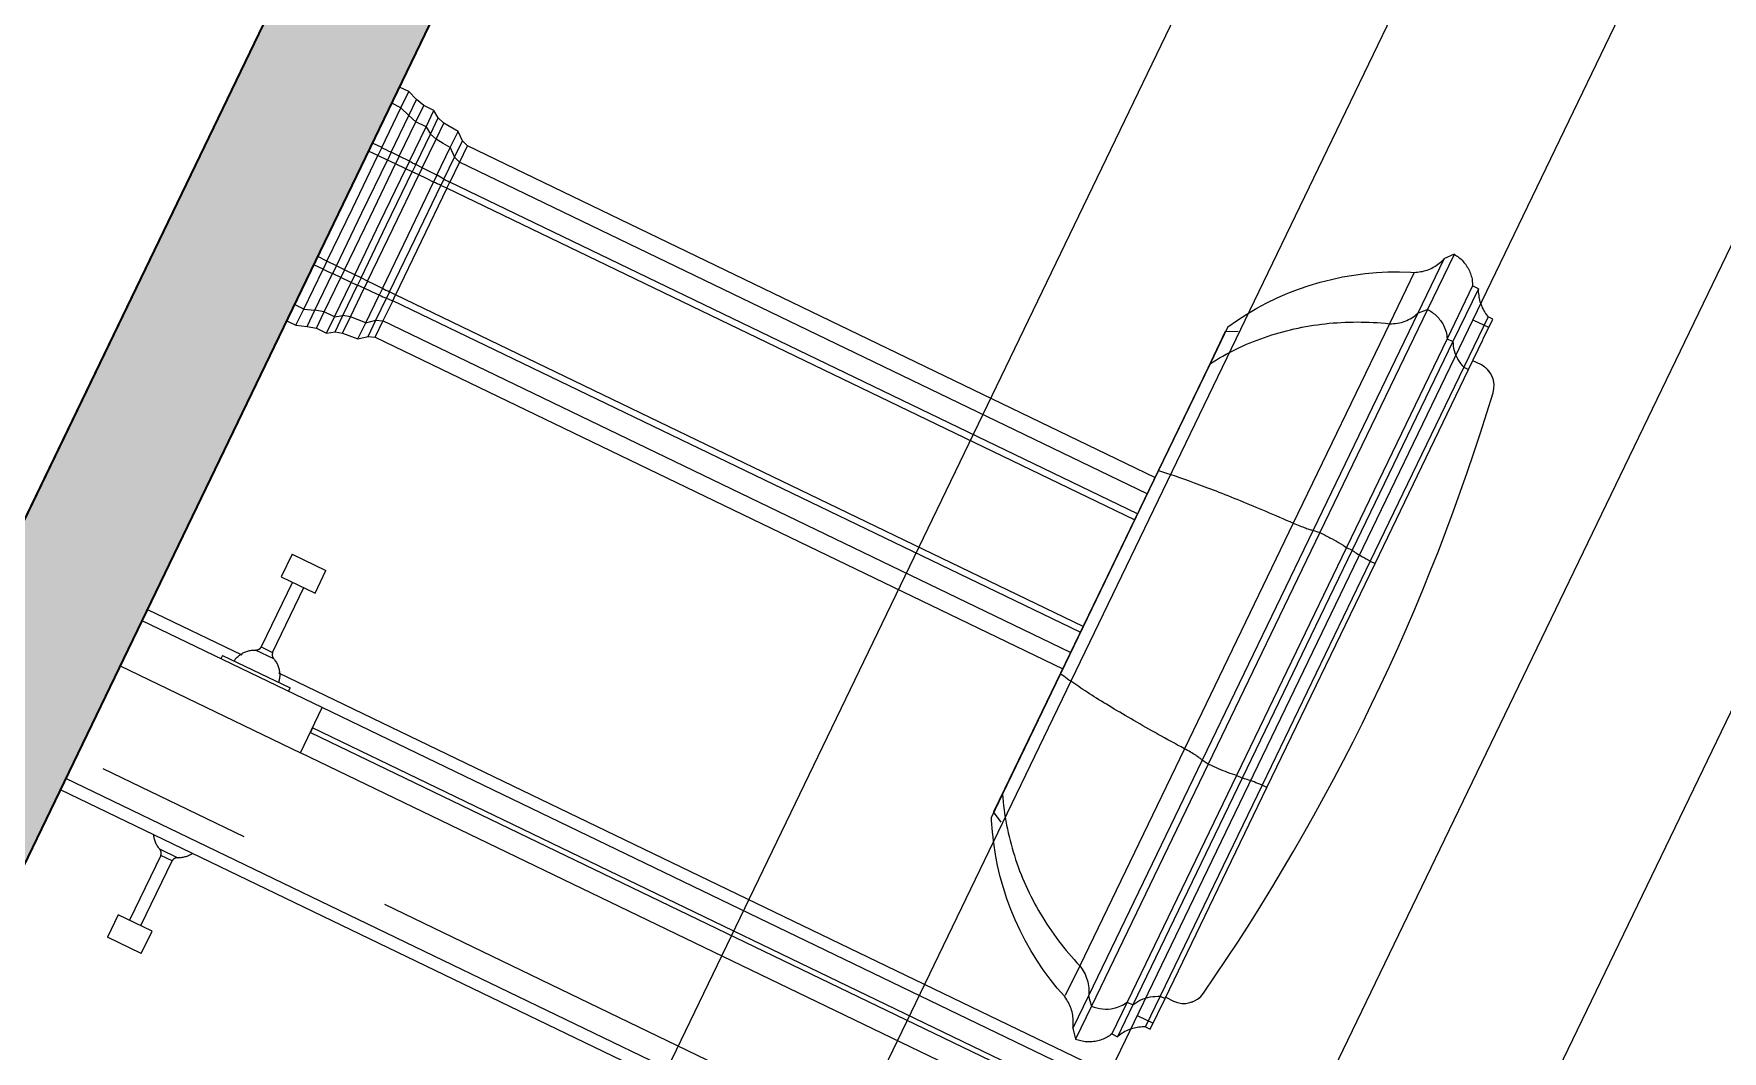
# Model space of a CAD drawing. Header units: millimetres. Extents: x 1373 to 40779, y 1939 to 6439.
# Drawn here: x 4721.5 to 4755.24, y 4562.54 to 4582.88 of the extents above; entities that cross this region are included whole.
import ezdxf

# ---------------------------------------------------------------- set-up
doc = ezdxf.new("R2010")
doc.units = ezdxf.units.MM
doc.linetypes.add('IMPORT-CENTER2', pattern=[112.5, 75, -12.5, 12.5, -12.5])
for name, color, linetype, lineweight in [('A-AREA-IDEN', 2, 'Continuous', 18), ('A-DETL', 6, 'Continuous', 30), ('A-DETL-GENF', 92, 'Continuous', 18), ('A-DOOR', 31, 'Continuous', 18), ('A-DOOR-FRAM', 31, 'Continuous', 18), ('A-FLOR-FNSH', 192, 'Continuous', 35), ('HESAPLAMALAR', 2, 'Continuous', 30), ('P-SANR-FIXT', 6, 'Continuous', 18), ('S-GRID', 252, 'IMPORT-CENTER2', 5), ('YAZI', 2, 'Continuous', 18)]:
    doc.layers.add(name, color=color, linetype=linetype, lineweight=lineweight)

# ---------------------------------------------------------------- blocks, each defined once
blk = doc.blocks.new('_MB_KAPI_CAMLI_B - _m_kapı_100_camlı-1990218-Schnitt 1')
at = {"layer": 'A-DOOR'}
for p, q in [((637.45, 500), (637.45, 501.22)), ((638.95, 500.7), (637.45, 500.7)), ((637.45, 498.78), (637.45, 500)), ((637.45, 499.3), (638.95, 499.3)), ((638.18, 409.19), (638.18, 410.81)), ((644.35, 410.5), (638.6, 410.5)), ((638.6, 410.5), (638.6, 409.5)), ((646.35, 411.5), (644.35, 411.5)), ((644.35, 411.5), (644.35, 408.5)), ((646.35, 411.5), (646.35, 408.5)), ((638.18, 409.19), (638.18, 409.6)), ((638.6, 409.5), (644.35, 409.5)), ((644.35, 408.5), (646.35, 408.5))]:
    blk.add_line(p, q, dxfattribs=at)
at = {"layer": 'A-DOOR', "flags": 128}
for points in [[(639.95, 500.7), (639.95, 500.7), (639.95, 500.7), (639.94, 500.7), (639.94, 500.7), (639.93, 500.7), (639.92, 500.7), (639.91, 500.7), (639.9, 500.7), (639.89, 500.7), (639.87, 500.7), (639.86, 500.7), (639.84, 500.7), (639.82, 500.7), (639.8, 500.7), (639.78, 500.7), (639.75, 500.7), (639.73, 500.7), (639.7, 500.7), (639.68, 500.7), (639.65, 500.7), (639.62, 500.7), (639.59, 500.7), (639.56, 500.7), (639.52, 500.7), (639.49, 500.7), (639.46, 500.7), (639.42, 500.7), (639.39, 500.7), (639.35, 500.7), (639.31, 500.7), (639.28, 500.7), (639.24, 500.7), (639.2, 500.7), (639.16, 500.7), (639.12, 500.7), (639.08, 500.7), (639.04, 500.7), (639, 500.7), (638.96, 500.7), (638.95, 500.7)], [(638.95, 499.3), (638.99, 499.3), (639.03, 499.3), (639.07, 499.3), (639.11, 499.3), (639.15, 499.3), (639.19, 499.3), (639.23, 499.3), (639.27, 499.3), (639.3, 499.3), (639.34, 499.3), (639.38, 499.3), (639.41, 499.3), (639.45, 499.3), (639.48, 499.3), (639.52, 499.3), (639.55, 499.3), (639.58, 499.3), (639.61, 499.3), (639.64, 499.3), (639.67, 499.3), (639.7, 499.3), (639.72, 499.3), (639.75, 499.3), (639.77, 499.3), (639.79, 499.3), (639.81, 499.3), (639.83, 499.3), (639.85, 499.3), (639.87, 499.3), (639.88, 499.3), (639.9, 499.3), (639.91, 499.3), (639.92, 499.3), (639.93, 499.3), (639.94, 499.3), (639.94, 499.3), (639.95, 499.3), (639.95, 499.3), (639.95, 499.3)], [(637.33, 411.74), (637.4, 411.7), (637.47, 411.66), (637.53, 411.62), (637.59, 411.57), (637.66, 411.52), (637.72, 411.46), (637.77, 411.41), (637.83, 411.35), (637.88, 411.29), (637.93, 411.23), (637.98, 411.16), (638.02, 411.1), (638.07, 411.03), (638.11, 410.96), (638.14, 410.89), (638.18, 410.82), (638.18, 410.81)], [(638.18, 410.81), (638.19, 410.79), (638.2, 410.77), (638.21, 410.75), (638.22, 410.73), (638.23, 410.72), (638.25, 410.7), (638.26, 410.68), (638.27, 410.67), (638.29, 410.65), (638.3, 410.64), (638.32, 410.62), (638.33, 410.61), (638.35, 410.6), (638.37, 410.59), (638.38, 410.57), (638.4, 410.56), (638.42, 410.55), (638.44, 410.54), (638.46, 410.54), (638.48, 410.53), (638.5, 410.52), (638.52, 410.52), (638.54, 410.51), (638.56, 410.51), (638.58, 410.5), (638.6, 410.5), (638.6, 410.5)], [(638.18, 409.19), (638.15, 409.12), (638.11, 409.05), (638.07, 408.98), (638.03, 408.91), (637.99, 408.85), (637.94, 408.78), (637.89, 408.72), (637.84, 408.66), (637.78, 408.6), (637.72, 408.54), (637.66, 408.49), (637.6, 408.44), (637.54, 408.39), (637.47, 408.34), (637.41, 408.3), (637.34, 408.26)], [(638.6, 409.5), (638.58, 409.5), (638.56, 409.49), (638.54, 409.49), (638.52, 409.48), (638.5, 409.48), (638.48, 409.47), (638.46, 409.46), (638.44, 409.46), (638.42, 409.45), (638.4, 409.44), (638.39, 409.43), (638.37, 409.42), (638.35, 409.4), (638.33, 409.39), (638.32, 409.38), (638.3, 409.36), (638.29, 409.35), (638.27, 409.33), (638.26, 409.32), (638.25, 409.3), (638.23, 409.29), (638.22, 409.27), (638.21, 409.25), (638.2, 409.23), (638.19, 409.21), (638.18, 409.2), (638.18, 409.19)]]:
    blk.add_lwpolyline(points, dxfattribs=at)
at = {"layer": 'A-DOOR'}
for start, end in [(60, 105), (0, 30), (330, 0), (255, 300)]:
    blk.add_arc((639.95, 500), 0.7, start, end, dxfattribs=at)
blk = doc.blocks.new('_MB_KAPI_CAMLI_B - _m_kapı_80_camlı-2073803-Schnitt 1')
at = {"layer": 'A-DOOR'}
for p, q in [((622.35, 596), (622.35, 416)), ((624.15, 596), (624.15, 416)), ((624.55, 416), (624.55, 596)), ((626.35, 596), (626.35, 416)), ((626.35, 416), (622.35, 416)), ((622.35, 416), (622.35, 400)), ((624.15, 416), (624.55, 416)), ((626.35, 400), (626.35, 416)), ((622.35, 413), (622.05, 413)), ((622.05, 407), (622.05, 413)), ((614.35, 411.5), (612.35, 411.5)), ((612.35, 408.5), (612.35, 411.5)), ((614.35, 408.5), (614.35, 411.5)), ((620.1, 410.5), (614.35, 410.5)), ((620.1, 409.5), (620.1, 410.5)), ((620.52, 410.81), (620.52, 409.19)), ((614.35, 409.5), (620.1, 409.5)), ((612.35, 408.5), (614.35, 408.5)), ((622.05, 407), (622.35, 407)), ((622.35, 400), (626.35, 400))]:
    blk.add_line(p, q, dxfattribs=at)
at = {"layer": 'A-DOOR', "flags": 128}
for points in [[(620.52, 410.81), (620.55, 410.88), (620.59, 410.95), (620.63, 411.02), (620.67, 411.09), (620.72, 411.15), (620.76, 411.22), (620.81, 411.28), (620.87, 411.34), (620.92, 411.4), (620.98, 411.46), (621.04, 411.51), (621.1, 411.56), (621.16, 411.61), (621.23, 411.66), (621.3, 411.7), (621.36, 411.74), (621.43, 411.78), (621.51, 411.81), (621.58, 411.85), (621.65, 411.87), (621.73, 411.9), (621.81, 411.92), (621.88, 411.94), (621.96, 411.96), (622.04, 411.98), (622.05, 411.98)], [(620.1, 410.5), (620.12, 410.5), (620.14, 410.51), (620.16, 410.51), (620.18, 410.52), (620.2, 410.52), (620.22, 410.53), (620.24, 410.54), (620.26, 410.54), (620.28, 410.55), (620.3, 410.56), (620.32, 410.57), (620.34, 410.58), (620.35, 410.6), (620.37, 410.61), (620.38, 410.62), (620.4, 410.64), (620.42, 410.65), (620.43, 410.67), (620.44, 410.68), (620.46, 410.7), (620.47, 410.71), (620.48, 410.73), (620.49, 410.75), (620.5, 410.77), (620.51, 410.79), (620.52, 410.8), (620.52, 410.81)], [(620.52, 409.19), (620.51, 409.21), (620.5, 409.23), (620.49, 409.25), (620.48, 409.27), (620.47, 409.28), (620.46, 409.3), (620.44, 409.32), (620.43, 409.33), (620.42, 409.35), (620.4, 409.36), (620.39, 409.38), (620.37, 409.39), (620.35, 409.4), (620.34, 409.41), (620.32, 409.43), (620.3, 409.44), (620.28, 409.45), (620.26, 409.46), (620.25, 409.46), (620.23, 409.47), (620.21, 409.48), (620.19, 409.48), (620.17, 409.49), (620.15, 409.49), (620.13, 409.5), (620.1, 409.5), (620.1, 409.5)], [(622.05, 408.02), (621.97, 408.04), (621.89, 408.05), (621.82, 408.07), (621.74, 408.1), (621.66, 408.12), (621.59, 408.15), (621.52, 408.18), (621.44, 408.22), (621.37, 408.26), (621.31, 408.3), (621.24, 408.34), (621.17, 408.38), (621.11, 408.43), (621.05, 408.48), (620.99, 408.54), (620.93, 408.59), (620.87, 408.65), (620.82, 408.71), (620.77, 408.77), (620.72, 408.84), (620.68, 408.9), (620.64, 408.97), (620.6, 409.04), (620.56, 409.11), (620.53, 409.18), (620.52, 409.19)]]:
    blk.add_lwpolyline(points, dxfattribs=at)
at = {"layer": 'A-DOOR-FRAM'}
for p, q in [((637.35, 608.5), (637.35, 400)), ((636.35, 606), (636.35, 400)), ((621.35, 411.64), (621.35, 498.94)), ((621.35, 400), (621.35, 408.38))]:
    blk.add_line(p, q, dxfattribs=at)
blk = doc.blocks.new('A$Cb0e8746a')
at = {"layer": 'YAZI', "linetype": 'Continuous', "lineweight": 0}
for p, q in [((150.05, 156.33), (0.02, 156.33)), ((150.05, 140.15), (0.02, 140.15)), ((150.05, 124.15), (0.02, 124.15)), ((150.05, 107.74), (0.02, 107.74)), ((150.05, 92.15), (0, 92.15))]:
    blk.add_line(p, q, dxfattribs=at)
blk = doc.blocks.new('A$C30a75ea0')
at = {"layer": 'A-DETL-GENF'}
h = blk.add_hatch(dxfattribs=at)
h.set_pattern_fill('ANSI33', color=153, style=0)
h.set_pattern_definition([(45, (-23043.559, -2740.5665), (-4.490128, 4.490128), []), (45, (-23039.069, -2740.5665), (-4.490128, 4.490128), [3.175, -1.5875])])
h.paths.add_polyline_path([(2791.04, 1085.19), (2816.04, 1085.19), (2816.04, 1123.19), (2967.04, 1123.19), (2967.04, 1135.19), (2190.75, 1135.19), (2190.75, 1085.19), (2215.75, 1085.19), (2215.75, 1123.19), (2791.04, 1123.19)])
h.paths.add_polyline_path([(2816.04, 1423.19), (2967.04, 1423.19), (2967.04, 1435.19), (2190.75, 1435.19), (2190.75, 1385.19), (2215.75, 1385.19), (2215.75, 1423.19), (2791.04, 1423.19), (2791.04, 1385.19), (2816.04, 1385.19)])
h.paths.add_polyline_path([(2816.04, 1723.19), (2967.04, 1723.19), (2967.04, 1735.19), (2190.75, 1735.19), (2190.75, 1685.19), (2215.75, 1685.19), (2215.75, 1723.19), (2791.04, 1723.19), (2791.04, 1685.19), (2816.04, 1685.19)])
h.paths.add_polyline_path([(2816.04, 2023.19), (2967.04, 2023.19), (2967.04, 2035.19), (2190.75, 2035.19), (2063.29, 2035.19), (2063.29, 2023.19), (2190.75, 2023.19), (2190.75, 1985.19), (2215.75, 1985.19), (2215.75, 2023.19), (2791.04, 2023.19), (2791.04, 1985.19), (2816.04, 1985.19)])
at = {"layer": 'A-DETL'}
blk.add_lwpolyline([(2190.75, 1435.19), (2967.04, 1435.19), (2967.04, 1423.19), (2816.04, 1423.19), (2816.04, 1385.19), (2791.04, 1385.19), (2791.04, 1423.19), (2215.75, 1423.19), (2215.75, 1385.19), (2190.75, 1385.19), (2190.75, 1435.19)], dxfattribs=at)
at = {"layer": 'A-FLOR-FNSH', "color": 250}
for p, q in [((2952.03, 1435.19), (2205.75, 1435.19)), ((2215.75, 1423.19), (2791.04, 1423.19))]:
    blk.add_line(p, q, dxfattribs=at)
at = {"layer": 'P-SANR-FIXT', "color": 8}
for p, q in [((2293.81, 1522.68), (2293.81, 1521.98)), ((2350.32, 1521.98), (2350.32, 1522.68)), ((2289.96, 1521.26), (2290.02, 1521.38)), ((2290.02, 1521.38), (2290.08, 1521.49)), ((2290.08, 1521.49), (2290.11, 1521.55)), ((2290.11, 1521.98), (2290.11, 1521.55)), ((2291.94, 1521.98), (2290.11, 1521.98)), ((2290.11, 1521.55), (2294.59, 1521.55)), ((2290.87, 1521.98), (2290.87, 1520.67)), ((2294.59, 1521.98), (2291.95, 1521.98)), ((2311.8, 1521.98), (2294.59, 1521.98)), ((2294.59, 1521.55), (2294.59, 1521.98)), ((2294.59, 1521.55), (2311.8, 1521.55)), ((2331.7, 1521.98), (2311.8, 1521.98)), ((2311.8, 1521.55), (2311.8, 1521.98)), ((2311.8, 1521.55), (2331.7, 1521.55)), ((2350.44, 1521.98), (2331.7, 1521.98)), ((2331.7, 1521.98), (2331.7, 1521.55)), ((2331.7, 1521.55), (2350.44, 1521.55)), ((2353.16, 1521.98), (2350.44, 1521.98)), ((2350.44, 1521.55), (2350.44, 1521.98)), ((2350.44, 1521.55), (2353.12, 1521.55)), ((2352.62, 1520.61), (2352.62, 1521.98)), ((2353.13, 1521.55), (2353.16, 1521.55)), ((2353.16, 1521.55), (2353.16, 1521.98)), ((2353.16, 1521.55), (2353.21, 1521.43)), ((2353.21, 1521.43), (2353.27, 1521.32)), ((2353.27, 1521.32), (2353.34, 1521.2)), ((2288.43, 1519.88), (2288.55, 1519.93)), ((2288.55, 1519.93), (2288.67, 1519.99)), ((2288.67, 1519.99), (2288.78, 1520.06)), ((2288.78, 1520.06), (2288.89, 1520.13)), ((2288.89, 1520.13), (2289, 1520.2)), ((2289, 1520.2), (2289.11, 1520.28)), ((2289.11, 1520.28), (2289.21, 1520.36)), ((2289.21, 1520.36), (2289.31, 1520.45)), ((2289.31, 1520.45), (2289.4, 1520.54)), ((2289.4, 1520.54), (2289.49, 1520.63)), ((2289.49, 1520.63), (2289.58, 1520.73)), ((2289.58, 1520.73), (2289.67, 1520.83)), ((2289.67, 1520.83), (2289.75, 1520.93)), ((2289.75, 1520.93), (2289.82, 1521.04)), ((2289.82, 1521.04), (2289.89, 1521.15)), ((2289.89, 1521.15), (2289.96, 1521.26)), ((2353.34, 1521.2), (2353.41, 1521.09)), ((2353.41, 1521.09), (2353.48, 1520.98)), ((2353.48, 1520.98), (2353.56, 1520.88)), ((2353.56, 1520.88), (2353.64, 1520.78)), ((2353.64, 1520.78), (2353.73, 1520.68)), ((2353.73, 1520.68), (2353.82, 1520.58)), ((2353.82, 1520.58), (2353.91, 1520.49)), ((2353.91, 1520.49), (2354.01, 1520.4)), ((2354.01, 1520.4), (2354.11, 1520.32)), ((2354.11, 1520.32), (2354.21, 1520.24)), ((2354.21, 1520.24), (2354.32, 1520.16)), ((2354.32, 1520.16), (2354.43, 1520.09)), ((2354.43, 1520.09), (2354.54, 1520.02)), ((2354.54, 1520.02), (2354.66, 1519.96)), ((2354.66, 1519.96), (2354.77, 1519.9)), ((2287.38, 1518.52), (2287.45, 1518.61)), ((2287.45, 1518.61), (2287.52, 1518.69)), ((2287.52, 1518.69), (2287.6, 1518.78)), ((2287.6, 1518.78), (2287.68, 1518.86)), ((2287.68, 1518.86), (2287.77, 1518.93)), ((2287.77, 1518.93), (2287.85, 1519.01)), ((2287.85, 1519.01), (2287.94, 1519.08)), ((2287.94, 1519.08), (2288.04, 1519.14)), ((2288.04, 1519.14), (2288.13, 1519.2)), ((2288.13, 1519.2), (2288.23, 1519.26)), ((2288.23, 1519.26), (2288.33, 1519.32)), ((2288.33, 1519.32), (2288.43, 1519.37)), ((2288.43, 1519.88), (2288.43, 1519.37)), ((2288.43, 1519.88), (2293.12, 1519.88)), ((2288.43, 1519.37), (2288.43, 1519.37)), ((2288.43, 1519.37), (2293.12, 1519.37)), ((2293.12, 1519.37), (2293.12, 1519.88)), ((2293.12, 1519.88), (2311.65, 1519.88)), ((2293.12, 1519.37), (2311.65, 1519.37)), ((2311.65, 1519.37), (2311.65, 1519.88)), ((2311.65, 1519.88), (2331.88, 1519.88)), ((2311.65, 1519.37), (2331.88, 1519.37)), ((2331.88, 1519.88), (2331.88, 1519.37)), ((2331.88, 1519.88), (2352.01, 1519.88)), ((2331.88, 1519.37), (2352.01, 1519.37)), ((2352.01, 1519.37), (2352.01, 1519.88)), ((2352.01, 1519.88), (2354.83, 1519.88)), ((2352.01, 1519.37), (2354.81, 1519.37)), ((2354.77, 1519.9), (2354.83, 1519.88)), ((2354.83, 1519.37), (2354.83, 1519.88)), ((2354.83, 1519.37), (2354.94, 1519.32)), ((2354.94, 1519.32), (2355.04, 1519.26)), ((2355.04, 1519.26), (2355.13, 1519.2)), ((2355.13, 1519.2), (2355.23, 1519.14)), ((2355.23, 1519.14), (2355.32, 1519.08)), ((2355.32, 1519.08), (2355.41, 1519.01)), ((2355.41, 1519.01), (2355.5, 1518.93)), ((2355.5, 1518.93), (2355.58, 1518.86)), ((2355.58, 1518.86), (2355.66, 1518.78)), ((2355.66, 1518.78), (2355.74, 1518.7)), ((2355.74, 1518.7), (2355.82, 1518.61)), ((2355.82, 1518.61), (2355.89, 1518.52)), ((2286.82, 1517.17), (2286.83, 1517.28)), ((2286.83, 1517.28), (2286.86, 1517.39)), ((2286.86, 1517.39), (2286.88, 1517.5)), ((2286.88, 1517.5), (2286.91, 1517.61)), ((2286.91, 1517.61), (2286.95, 1517.72)), ((2286.95, 1517.72), (2286.99, 1517.83)), ((2286.99, 1517.83), (2287.03, 1517.93)), ((2287.03, 1517.93), (2287.08, 1518.04)), ((2287.08, 1518.04), (2287.13, 1518.14)), ((2287.13, 1518.14), (2287.19, 1518.24)), ((2287.19, 1518.24), (2287.25, 1518.33)), ((2287.25, 1518.33), (2287.31, 1518.43)), ((2287.31, 1518.43), (2287.38, 1518.52)), ((2355.89, 1518.52), (2355.96, 1518.43)), ((2355.96, 1518.43), (2356.02, 1518.33)), ((2356.02, 1518.33), (2356.08, 1518.24)), ((2356.08, 1518.24), (2356.13, 1518.14)), ((2356.13, 1518.14), (2356.19, 1518.04)), ((2356.19, 1518.04), (2356.23, 1517.93)), ((2356.23, 1517.93), (2356.28, 1517.83)), ((2356.28, 1517.83), (2356.32, 1517.72)), ((2356.32, 1517.72), (2356.35, 1517.61)), ((2356.35, 1517.61), (2356.38, 1517.5)), ((2356.38, 1517.5), (2356.41, 1517.39)), ((2356.41, 1517.39), (2356.43, 1517.28)), ((2356.43, 1517.28), (2356.45, 1517.17)), ((2286.79, 1516.94), (2286.8, 1517.06)), ((2286.79, 1516.94), (2287.48, 1516.37)), ((2286.8, 1517.06), (2286.82, 1517.17)), ((2286.8, 1516.94), (2291.68, 1516.94)), ((2287.5, 1516.36), (2287.48, 1516.37)), ((2287.49, 1516.37), (2292.28, 1516.37)), ((2287.63, 1516.32), (2287.5, 1516.36)), ((2287.75, 1516.27), (2287.63, 1516.32)), ((2287.88, 1516.22), (2287.75, 1516.27)), ((2288, 1516.16), (2287.88, 1516.22)), ((2288.11, 1516.1), (2288, 1516.16)), ((2288.23, 1516.03), (2288.11, 1516.1)), ((2288.34, 1515.96), (2288.23, 1516.03)), ((2288.45, 1515.89), (2288.34, 1515.96)), ((2288.56, 1515.81), (2288.45, 1515.89)), ((2291.98, 1516.65), (2291.68, 1516.94)), ((2291.68, 1516.94), (2311.5, 1516.94)), ((2292.28, 1516.37), (2291.98, 1516.65)), ((2292.28, 1516.37), (2311.56, 1516.37)), ((2311.53, 1516.65), (2311.5, 1516.94)), ((2311.5, 1516.94), (2332.05, 1516.94)), ((2311.56, 1516.37), (2311.53, 1516.65)), ((2311.56, 1516.37), (2331.98, 1516.37)), ((2332.01, 1516.65), (2331.98, 1516.37)), ((2331.98, 1516.37), (2352.89, 1516.37)), ((2332.05, 1516.94), (2332.01, 1516.65)), ((2332.05, 1516.94), (2353.53, 1516.94)), ((2352.89, 1516.37), (2353.21, 1516.65)), ((2352.89, 1516.37), (2355.78, 1516.37)), ((2353.21, 1516.65), (2353.53, 1516.94)), ((2353.53, 1516.94), (2356.47, 1516.94)), ((2354.83, 1515.9), (2354.73, 1515.82)), ((2354.94, 1515.98), (2354.83, 1515.9)), ((2355.06, 1516.05), (2354.94, 1515.98)), ((2355.17, 1516.11), (2355.06, 1516.05)), ((2355.29, 1516.17), (2355.17, 1516.11)), ((2355.41, 1516.23), (2355.29, 1516.17)), ((2355.53, 1516.28), (2355.41, 1516.23)), ((2355.66, 1516.33), (2355.53, 1516.28)), ((2355.78, 1516.37), (2355.66, 1516.33)), ((2355.78, 1516.37), (2356.47, 1516.94)), ((2356.45, 1517.17), (2356.46, 1517.06)), ((2356.46, 1517.06), (2356.47, 1516.94)), ((2356.47, 1516.94), (2356.47, 1516.94)), ((2288.66, 1515.73), (2288.56, 1515.81)), ((2288.76, 1515.64), (2288.66, 1515.73)), ((2288.86, 1515.55), (2288.76, 1515.64)), ((2288.95, 1515.45), (2288.86, 1515.55)), ((2289.04, 1515.35), (2288.95, 1515.45)), ((2289.12, 1515.25), (2289.04, 1515.35)), ((2289.2, 1515.14), (2289.12, 1515.25)), ((2289.28, 1515.03), (2289.2, 1515.14)), ((2289.35, 1514.92), (2289.28, 1515.03)), ((2289.42, 1514.81), (2289.35, 1514.92)), ((2289.48, 1514.69), (2289.42, 1514.81)), ((2289.58, 1514.45), (2289.48, 1514.69)), ((2289.48, 1514.69), (2294.04, 1514.69)), ((2294.04, 1514.69), (2311.74, 1514.69)), ((2311.74, 1514.69), (2331.77, 1514.69)), ((2331.77, 1514.69), (2351.03, 1514.69)), ((2351.03, 1514.69), (2353.68, 1514.69)), ((2353.78, 1514.69), (2353.42, 1513.85)), ((2353.8, 1514.71), (2353.78, 1514.69)), ((2353.86, 1514.83), (2353.8, 1514.71)), ((2353.93, 1514.94), (2353.86, 1514.83)), ((2354, 1515.05), (2353.93, 1514.94)), ((2354.08, 1515.16), (2354, 1515.05)), ((2354.16, 1515.27), (2354.08, 1515.16)), ((2354.24, 1515.37), (2354.16, 1515.27)), ((2354.33, 1515.47), (2354.24, 1515.37)), ((2354.42, 1515.56), (2354.33, 1515.47)), ((2354.52, 1515.65), (2354.42, 1515.56)), ((2354.62, 1515.74), (2354.52, 1515.65)), ((2354.73, 1515.82), (2354.62, 1515.74)), ((2289.95, 1513.61), (2289.58, 1514.45)), ((2290.36, 1512.79), (2289.95, 1513.61)), ((2353.42, 1513.85), (2353.02, 1513.02)), ((2290.8, 1511.99), (2290.36, 1512.79)), ((2291.27, 1511.2), (2290.8, 1511.99)), ((2352.6, 1512.21), (2352.13, 1511.42)), ((2353.02, 1513.02), (2352.6, 1512.21)), ((2291.77, 1510.44), (2291.27, 1511.2)), ((2351.64, 1510.65), (2351.12, 1509.9)), ((2352.13, 1511.42), (2351.64, 1510.65)), ((2292.3, 1509.69), (2291.77, 1510.44)), ((2292.86, 1508.97), (2292.3, 1509.69)), ((2350.57, 1509.17), (2349.98, 1508.46)), ((2351.12, 1509.9), (2350.57, 1509.17)), ((2293.45, 1508.27), (2292.86, 1508.97)), ((2294.07, 1507.59), (2293.45, 1508.27)), ((2349.38, 1507.78), (2348.74, 1507.12)), ((2349.98, 1508.46), (2349.38, 1507.78)), ((2294.71, 1506.94), (2294.07, 1507.59)), ((2295.38, 1506.31), (2294.71, 1506.94)), ((2348.08, 1506.49), (2347.39, 1505.88)), ((2348.74, 1507.12), (2348.08, 1506.49)), ((2296.07, 1505.72), (2295.38, 1506.31)), ((2296.79, 1505.15), (2296.07, 1505.72)), ((2297.53, 1504.61), (2296.79, 1505.15)), ((2346.68, 1505.3), (2345.95, 1504.76)), ((2347.39, 1505.88), (2346.68, 1505.3)), ((2298.29, 1504.1), (2297.53, 1504.61)), ((2299.07, 1503.62), (2298.29, 1504.1)), ((2300.31, 1503.15), (2299.84, 1504.05)), ((2343.42, 1504.05), (2342.95, 1503.15)), ((2344.42, 1503.75), (2343.63, 1503.29)), ((2345.19, 1504.24), (2344.42, 1503.75)), ((2345.95, 1504.76), (2345.19, 1504.24)), ((2299.86, 1503.17), (2299.07, 1503.62)), ((2299.86, 1503.17), (2303.15, 1503.17)), ((2300.31, 1503.15), (2303.54, 1503.15)), ((2303.15, 1503.17), (2312.63, 1503.17)), ((2303.54, 1503.15), (2312.67, 1503.15)), ((2312.63, 1503.17), (2330.69, 1503.17)), ((2312.67, 1503.15), (2330.64, 1503.15)), ((2313.26, 1503.15), (2313.26, 1442.12)), ((2314.7, 1503.15), (2314.7, 1442.12)), ((2316.49, 1503.15), (2316.49, 1442.12)), ((2317.01, 1503.15), (2317.01, 1442.12)), ((2326.48, 1503.15), (2326.48, 1442.12)), ((2327, 1503.15), (2327, 1442.12)), ((2328.8, 1503.15), (2328.8, 1442.12)), ((2330.24, 1442.12), (2330.24, 1503.15)), ((2330.64, 1503.15), (2340.94, 1503.15)), ((2330.69, 1503.17), (2341.35, 1503.17)), ((2340.94, 1503.15), (2342.95, 1503.15)), ((2341.35, 1503.17), (2343.4, 1503.17)), ((2343.63, 1503.29), (2343.4, 1503.17)), ((2313.26, 1442.12), (2313.07, 1441.59)), ((2313.28, 1442.12), (2314.7, 1442.12)), ((2314.51, 1441.59), (2314.7, 1442.12)), ((2314.7, 1442.12), (2316.49, 1442.12)), ((2317.01, 1442.12), (2316.49, 1442.12)), ((2317.01, 1442.12), (2321.75, 1442.12)), ((2317.01, 1442.12), (2317.02, 1441.59)), ((2321.75, 1442.12), (2326.48, 1442.12)), ((2327, 1442.12), (2326.48, 1442.12)), ((2326.48, 1442.12), (2326.48, 1441.59)), ((2327, 1442.12), (2328.8, 1442.12)), ((2328.8, 1442.12), (2330.22, 1442.12)), ((2328.99, 1441.59), (2328.8, 1442.12)), ((2330.43, 1441.59), (2330.24, 1442.12)), ((2312.54, 1440.95), (2312.42, 1439.64)), ((2313.07, 1441.59), (2312.54, 1440.95)), ((2313.97, 1440.95), (2312.54, 1440.95)), ((2314.51, 1441.59), (2313.07, 1441.59)), ((2313.92, 1440.3), (2313.86, 1439.64)), ((2313.97, 1440.95), (2313.92, 1440.3)), ((2313.97, 1440.95), (2314.51, 1441.59)), ((2316.42, 1440.95), (2313.97, 1440.95)), ((2316.47, 1441.59), (2314.51, 1441.59)), ((2316.42, 1440.3), (2316.41, 1439.64)), ((2316.42, 1440.95), (2317.03, 1440.95)), ((2316.42, 1440.95), (2316.42, 1440.3)), ((2316.47, 1441.59), (2317.02, 1441.59)), ((2321.75, 1441.59), (2317.02, 1441.59)), ((2321.75, 1440.95), (2317.03, 1440.95)), ((2317.03, 1440.95), (2317.03, 1440.3)), ((2317.03, 1440.3), (2317.03, 1439.64)), ((2326.48, 1441.59), (2321.75, 1441.59)), ((2326.47, 1440.95), (2321.75, 1440.95)), ((2326.47, 1440.95), (2326.46, 1440.3)), ((2326.46, 1440.3), (2326.46, 1439.64)), ((2326.47, 1440.95), (2327.08, 1440.95)), ((2326.48, 1441.59), (2327.03, 1441.59)), ((2328.99, 1441.59), (2327.03, 1441.59)), ((2329.52, 1440.95), (2327.08, 1440.95)), ((2327.08, 1440.95), (2327.08, 1440.3)), ((2327.08, 1440.3), (2327.08, 1439.64)), ((2330.43, 1441.59), (2328.99, 1441.59)), ((2329.52, 1440.95), (2328.99, 1441.59)), ((2330.96, 1440.95), (2329.52, 1440.95)), ((2329.52, 1440.95), (2329.58, 1440.3)), ((2329.58, 1440.3), (2329.64, 1439.64)), ((2330.96, 1440.95), (2330.43, 1441.59)), ((2331.07, 1439.64), (2330.96, 1440.95)), ((2312.26, 1439.05), (2311.87, 1438.49)), ((2312.42, 1439.64), (2312.26, 1439.05)), ((2313.7, 1439.05), (2312.26, 1439.05)), ((2313.86, 1439.64), (2312.42, 1439.64)), ((2313.31, 1438.49), (2313.7, 1439.05)), ((2313.86, 1439.64), (2313.7, 1439.05)), ((2316.4, 1439.05), (2313.7, 1439.05)), ((2316.41, 1439.64), (2313.86, 1439.64)), ((2316.41, 1439.64), (2316.4, 1439.05)), ((2316.4, 1439.05), (2317.04, 1439.05)), ((2316.41, 1439.64), (2317.03, 1439.64)), ((2321.75, 1439.64), (2317.03, 1439.64)), ((2317.03, 1439.64), (2317.04, 1439.05)), ((2321.75, 1439.05), (2317.04, 1439.05)), ((2317.04, 1439.05), (2317.05, 1438.49)), ((2326.46, 1439.64), (2321.75, 1439.64)), ((2326.46, 1439.05), (2321.75, 1439.05)), ((2326.46, 1439.05), (2326.45, 1438.49)), ((2326.46, 1439.64), (2327.08, 1439.64)), ((2326.46, 1439.64), (2326.46, 1439.05)), ((2326.46, 1439.05), (2327.1, 1439.05)), ((2329.64, 1439.64), (2327.08, 1439.64)), ((2327.08, 1439.64), (2327.1, 1439.05)), ((2329.79, 1439.05), (2327.1, 1439.05)), ((2331.07, 1439.64), (2329.64, 1439.64)), ((2329.64, 1439.64), (2329.79, 1439.05)), ((2331.23, 1439.05), (2329.79, 1439.05)), ((2330.19, 1438.49), (2329.79, 1439.05)), ((2331.23, 1439.05), (2331.07, 1439.64)), ((2331.63, 1438.49), (2331.23, 1439.05)), ((2311.87, 1437.58), (2311.67, 1436.85)), ((2311.87, 1438.49), (2311.87, 1437.58)), ((2313.31, 1438.49), (2311.87, 1438.49)), ((2313.31, 1437.58), (2311.87, 1437.58)), ((2313.31, 1437.58), (2313.11, 1436.85)), ((2316.37, 1438.49), (2313.31, 1438.49)), ((2313.31, 1438.49), (2313.31, 1437.58)), ((2316.37, 1437.58), (2313.31, 1437.58)), ((2316.37, 1437.58), (2316.36, 1436.85)), ((2316.37, 1438.49), (2317.05, 1438.49)), ((2316.37, 1438.49), (2316.37, 1437.58)), ((2316.37, 1437.58), (2317.05, 1437.58)), ((2321.75, 1438.49), (2317.05, 1438.49)), ((2317.05, 1438.49), (2317.05, 1437.58)), ((2321.75, 1437.58), (2317.05, 1437.58)), ((2317.05, 1437.58), (2317.05, 1436.85)), ((2326.45, 1438.49), (2321.75, 1438.49)), ((2326.45, 1437.58), (2321.75, 1437.58)), ((2326.45, 1437.58), (2326.44, 1436.85)), ((2326.45, 1438.49), (2327.12, 1438.49)), ((2326.45, 1438.49), (2326.45, 1437.58)), ((2326.45, 1437.58), (2327.12, 1437.58)), ((2330.19, 1438.49), (2327.12, 1438.49)), ((2327.12, 1438.49), (2327.12, 1437.58)), ((2330.19, 1437.58), (2327.12, 1437.58)), ((2327.12, 1437.58), (2327.13, 1436.85)), ((2331.63, 1438.49), (2330.19, 1438.49)), ((2330.19, 1438.49), (2330.19, 1437.58)), ((2331.63, 1437.58), (2330.19, 1437.58)), ((2330.19, 1437.58), (2330.38, 1436.85)), ((2331.63, 1437.58), (2331.63, 1438.49)), ((2331.82, 1436.85), (2331.63, 1437.58)), ((2311.67, 1436.85), (2311.37, 1436.01)), ((2313.11, 1436.85), (2311.67, 1436.85)), ((2312.81, 1436.01), (2313.11, 1436.85)), ((2316.36, 1436.85), (2313.11, 1436.85)), ((2316.36, 1436.85), (2317.05, 1436.85)), ((2321.75, 1436.85), (2317.05, 1436.85)), ((2317.05, 1436.85), (2317.06, 1436.01)), ((2326.44, 1436.85), (2321.75, 1436.85)), ((2326.44, 1436.85), (2326.43, 1436.01)), ((2326.44, 1436.85), (2327.13, 1436.85)), ((2330.38, 1436.85), (2327.13, 1436.85)), ((2331.82, 1436.85), (2330.38, 1436.85)), ((2330.69, 1436.01), (2330.38, 1436.85)), ((2332.13, 1436.01), (2331.82, 1436.85)), ((2311.37, 1436.01), (2311.37, 1435.19)), ((2312.81, 1436.01), (2311.37, 1436.01)), ((2316.35, 1436.01), (2312.81, 1436.01)), ((2312.81, 1436.01), (2312.81, 1435.19)), ((2316.35, 1436.01), (2317.06, 1436.01)), ((2316.35, 1436.01), (2316.35, 1435.19)), ((2321.75, 1436.01), (2317.06, 1436.01)), ((2317.06, 1436.01), (2317.06, 1435.19)), ((2326.43, 1436.01), (2321.75, 1436.01)), ((2326.43, 1436.01), (2327.15, 1436.01)), ((2326.43, 1436.01), (2326.43, 1435.19)), ((2330.69, 1436.01), (2327.15, 1436.01)), ((2327.15, 1436.01), (2327.15, 1435.19)), ((2332.13, 1436.01), (2330.69, 1436.01)), ((2330.69, 1436.01), (2330.69, 1435.19)), ((2332.13, 1435.19), (2332.13, 1436.01))]:
    blk.add_line(p, q, dxfattribs=at)
for centre, radius, start, end in [((2322.07, 1353.93), 172.7, 81.1244, 98.8756), ((2295.71, 1522.68), 1.9, 98.8756, 180), ((2348.42, 1522.68), 1.9, 0, 81.1244), ((2348.42, 1522.68), 1.9, 13.5207, 67.6037), ((2295.71, 1522.68), 1.9, 139.4378, 166.4793)]:
    blk.add_arc(centre, radius, start, end, dxfattribs=at)
for centre, major_axis, ratio, start_param, end_param in [((2482.22, 1421.04), (-139.35, 99.09), 0.907673, 0.532979, 0.536308), ((2161.28, 1421.04), (139.35, 99.09), 0.907673, 5.746878, 5.750206), ((2373.89, 1431), (-56.1, 17.31), 0.739942, 0.157372, 0.171821), ((2737.71, 1390.38), (-410.18, 126.52), 0.739942, 0.238602, 0.240549), ((1905.79, 1390.38), (410.18, 126.52), 0.739942, 6.042636, 6.044584), ((2269.61, 1431), (56.1, 17.31), 0.739942, 6.111364, 6.125814), ((2406.41, 1424.49), (-86.46, 31.96), 0.79124, 0.242957, 0.25057), ((2237.09, 1424.49), (86.46, 31.96), 0.79124, 6.032615, 6.040228), ((2601.06, 1406.58), (-239.24, 170.12), 0.907673, 0.554627, 0.557677), ((2042.44, 1406.58), (239.24, 170.12), 0.907673, 5.725508, 5.728558)]:
    blk.add_ellipse(centre, major_axis=major_axis, ratio=ratio, start_param=start_param, end_param=end_param, dxfattribs=at)
for points in [[(2293.12, 1519.88), (2293.33, 1519.99), (2293.74, 1520.26), (2294.25, 1520.84), (2294.5, 1521.31), (2294.59, 1521.55)], [(2311.65, 1519.88), (2311.67, 1519.99), (2311.71, 1520.26), (2311.76, 1520.84), (2311.79, 1521.31), (2311.8, 1521.55)], [(2331.7, 1521.55), (2331.71, 1521.31), (2331.74, 1520.84), (2331.8, 1520.26), (2331.85, 1519.99), (2331.88, 1519.88)], [(2352.01, 1519.88), (2351.78, 1519.99), (2351.34, 1520.26), (2350.81, 1520.84), (2350.55, 1521.31), (2350.44, 1521.55)], [(2331.98, 1516.37), (2331.95, 1516.3), (2331.91, 1516.13), (2331.85, 1515.75), (2331.8, 1515.27), (2331.78, 1514.89), (2331.77, 1514.69)], [(2303.15, 1503.17), (2301.8, 1503.99), (2299.25, 1506.01), (2296.12, 1509.96), (2294.62, 1513.06), (2294.04, 1514.69)], [(2312.63, 1503.17), (2312.51, 1504), (2312.26, 1506.01), (2311.95, 1509.96), (2311.8, 1513.06), (2311.74, 1514.69)], [(2331.77, 1514.69), (2331.73, 1513.87), (2331.65, 1512.29), (2331.5, 1510.05), (2331.33, 1507.99), (2331.13, 1506.13), (2330.92, 1504.5), (2330.76, 1503.58), (2330.69, 1503.17)], [(2341.35, 1503.17), (2342.79, 1503.99), (2345.5, 1506.01), (2348.82, 1509.96), (2350.41, 1513.06), (2351.03, 1514.69)]]:
    blk.add_open_spline(points, degree=3, dxfattribs=at)
for points, knots in [([(2291.68, 1516.94), (2291.7, 1517.25), (2291.81, 1517.86), (2292.28, 1518.75), (2292.79, 1519.19), (2293.12, 1519.37)], [-1, -1, -1, -1, -0.7, -0.4, 0, 0, 0, 0]), ([(2311.5, 1516.94), (2311.5, 1517.25), (2311.51, 1517.86), (2311.56, 1518.75), (2311.61, 1519.19), (2311.65, 1519.37)], [-1, -1, -1, -1, -0.7, -0.4, 0, 0, 0, 0]), ([(2331.88, 1519.37), (2331.92, 1519.19), (2331.98, 1518.75), (2332.03, 1517.86), (2332.05, 1517.25), (2332.05, 1516.94)], [0, 0, 0, 0, 0.4, 0.7, 1, 1, 1, 1]), ([(2353.53, 1516.94), (2353.52, 1517.25), (2353.39, 1517.86), (2352.9, 1518.75), (2352.35, 1519.19), (2352.01, 1519.37)], [-1, -1, -1, -1, -0.7, -0.4, 0, 0, 0, 0]), ([(2294.04, 1514.69), (2293.86, 1515.09), (2293.49, 1515.62), (2292.84, 1516.13), (2292.47, 1516.3), (2292.28, 1516.37)], [-1, -1, -1, -1, -0.5, -0.25, 0, 0, 0, 0]), ([(2311.74, 1514.69), (2311.72, 1515.09), (2311.68, 1515.62), (2311.62, 1516.13), (2311.58, 1516.3), (2311.56, 1516.37)], [-1, -1, -1, -1, -0.5, -0.25, 0, 0, 0, 0]), ([(2351.03, 1514.69), (2351.22, 1515.09), (2351.61, 1515.62), (2352.31, 1516.13), (2352.69, 1516.3), (2352.89, 1516.37)], [-1, -1, -1, -1, -0.5, -0.25, 0, 0, 0, 0])]:
    blk.add_open_spline(points, degree=3, knots=knots, dxfattribs=at)
at = {"layer": 'S-GRID', "lineweight": 18}
blk.add_line((2370.75, 0), (2370.75, 3015.89), dxfattribs=at)
at = {"layer": 'A-AREA-IDEN'}
blk.add_blockref('A$Cb0e8746a', (2240.41, 1396.43), dxfattribs=at)
at = {"layer": 'A-DOOR'}
for name in ['_MB_KAPI_CAMLI_B - _m_kapı_80_camlı-2073803-Schnitt 1', '_MB_KAPI_CAMLI_B - _m_kapı_100_camlı-1990218-Schnitt 1']:
    blk.add_blockref(name, (1736.4, 1035.19), dxfattribs=at)

msp = doc.modelspace()

# ---------------------------------------------------------------- block references
at = {"layer": 'HESAPLAMALAR', "color": 4, "xscale": 0.2499999999999999, "yscale": 0.2499999999999999, "zscale": 0.2499999999999999, "rotation": 244.2513197565932}
msp.add_blockref('A$C30a75ea0', (4656.664, 5258.154), dxfattribs=at)

doc.saveas('drawing.dxf')
